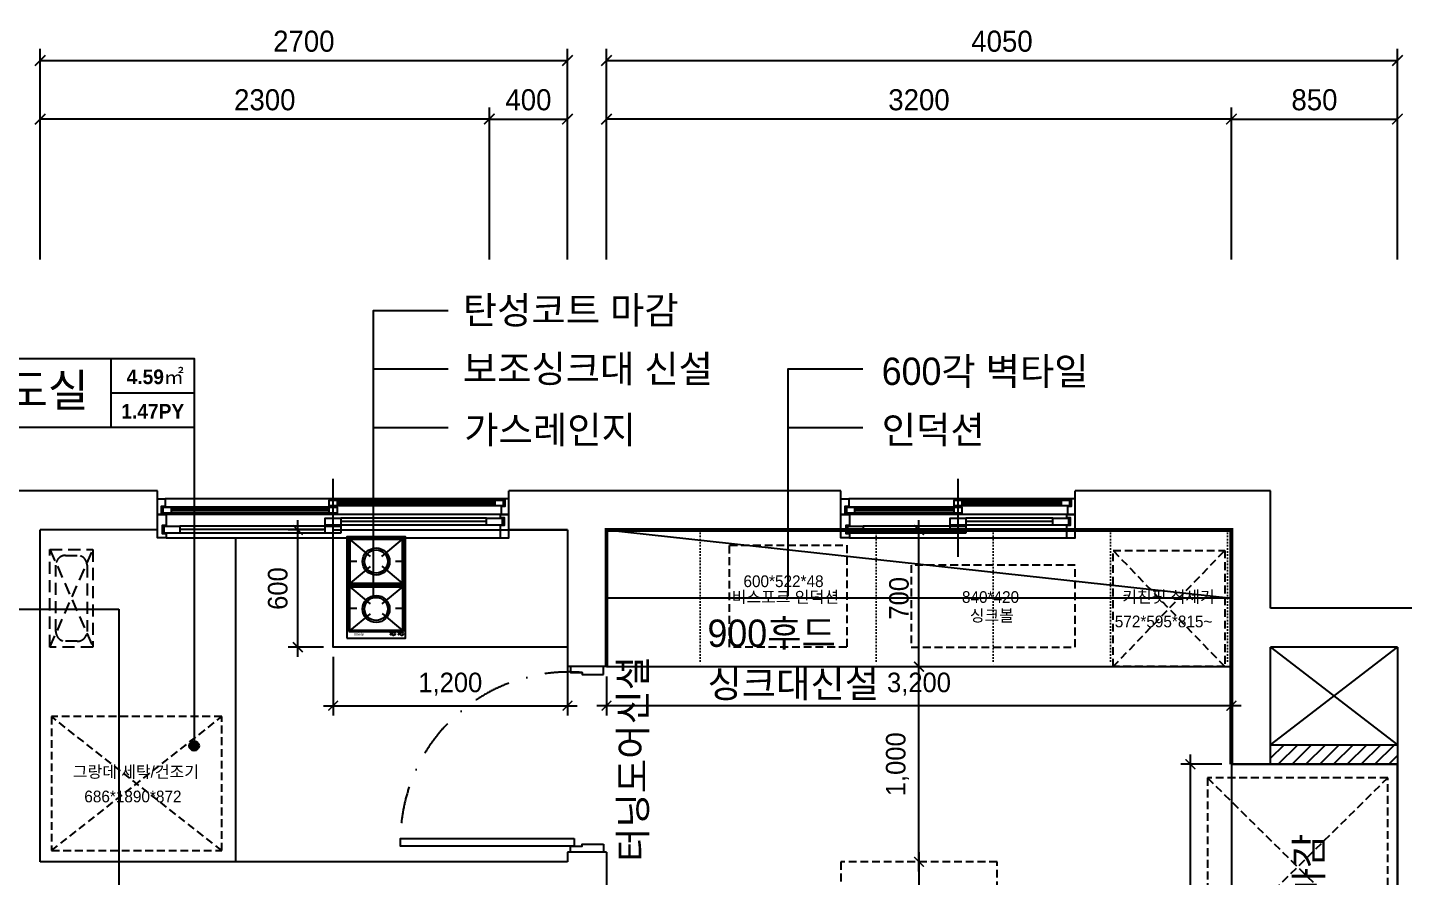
# Model space of a CAD drawing. Extents: x 11416736 to 11582377, y -14295679 to -14163266.
# Drawn here: x 11515639 to 11522685, y -14176276 to -14171927 of the extents above; entities that cross this region are included whole.
import ezdxf
from ezdxf.enums import TextEntityAlignment as Align

# ---------------------------------------------------------------- set-up
doc = ezdxf.new("R2010")
doc.units = 0
doc.header["$LTSCALE"] = 50
doc.header["$MEASUREMENT"] = 0
for name, pattern in [('DASHDOT', [25.4, 12.7, -6.35, 0, -6.35]), ('DH-HID2', [1.2, 0.8, -0.4]), ('DOT', [6.35, 0, -6.35]), ('HID', [2.3, 1.5, -0.8]), ('HIDDEN', [0.375, 0.25, -0.125])]:
    doc.linetypes.add(name, pattern=pattern)
doc.layers.get('0').update_dxf_attribs({"linetype": 'CONTINUOUS'})
doc.layers.get('DEFPOINTS').update_dxf_attribs({"linetype": 'CONTINUOUS'})
for name, color, linetype in [('! 06 중심선', 11, 'CONTINUOUS'), ('! 10 계단', 9, 'CONTINUOUS'), ('! 18 가구 주차 설치물', 252, 'CONTINUOUS'), ('! 32 스크린 75', 155, 'CONTINUOUS'), ('- 02 내력벽', 2, 'CONTINUOUS'), ('- 03 비내력벽', 93, 'CONTINUOUS'), ('0-ELC TEXT', 7, 'CONTINUOUS'), ('03-TEXT', 3, 'CONTINUOUS'), ('07-DIM WAL', 5, 'CONTINUOUS'), ('6', 6, 'CONTINUOUS'), ('CO-FURB-DN', 9, 'CONTINUOUS'), ('DIM', 7, 'CONTINUOUS'), ('E-FUR(FIX)', 6, 'CONTINUOUS'), ('F-DOOR', 4, 'CONTINUOUS'), ('FU-FURM', 251, 'DH-HID2'), ('도면층4', 4, 'CONTINUOUS')]:
    doc.layers.add(name, color=color, linetype=linetype)
doc.styles.add('DH-TEXT', font='')
doc.styles.add('HY 울릉도 L', font='')
doc.styles.add('YOURNAME', font='HY울릉도M.TTF')
doc.styles.add('넥슨고딕', font='NEXONLv1GothicBold.ttf')
doc.styles.add('코레일둥고', font='Korail_Round_Gothic_Medium.ttf')
doc.styles.get('DH-TEXT').set_extended_font_data('HY울릉도L')
doc.styles.get('HY 울릉도 L').set_extended_font_data('HY울릉도L')
doc.dimstyles.new('YOURNAME-60', dxfattribs={"dimscale": 60, "dimtxt": 1.8, "dimasz": 0.9, "dimexe": 1, "dimexo": 3, "dimgap": 0.7, "dimtad": 1, "dimdec": 0, "dimzin": 0, "dimdsep": 46, "dimtxsty": 'YOURNAME', "dimblk": 'ARCHTICK', "dimcen": 0, "dimclrd": 1, "dimclre": 1, "dimclrt": 7, "dimadec": 0, "dimazin": 0, "dimtfac": 1, "dimtdec": 0, "dimtix": 1, "dimtmove": 2, "dimatfit": 3, "dimldrblk": 'ARCHTICK', "dimfxl": 0, "dimtolj": 1, "dimtzin": 0, "dimarcsym": 0})
doc.dimstyles.new('사본 50', dxfattribs={"dimscale": 50, "dimtxt": 2, "dimasz": 1, "dimexe": 1, "dimexo": 1, "dimgap": 1, "dimtad": 1, "dimdec": 0, "dimrnd": 0.05, "dimdsep": 46, "dimlunit": 6, "dimtxsty": 'HY 울릉도 L', "dimblk": 'ARCHTICK', "dimcen": 2.5, "dimdle": 1, "dimclrd": 133, "dimclre": 133, "dimclrt": 30, "dimadec": 0, "dimazin": 0, "dimtfac": 1, "dimtdec": 0, "dimtix": 1, "dimtmove": 2, "dimatfit": 3, "dimldrblk": 'ARCHTICK', "dimfxl": 0, "dimlwd": -1, "dimlwe": -1, "dimarcsym": 0})

# ---------------------------------------------------------------- blocks, each defined once
blk = doc.blocks.new('_ARCHTICK')
at = {"color": 0, "linetype": 'ByBlock', "const_width": 0.15}
blk.add_lwpolyline([(-0.5, -0.5), (0.5, 0.5)], dxfattribs=at)
blk = doc.blocks.new('*D303')
at = {"layer": 'DEFPOINTS', "color": 0, "ltscale": 30}
for p in [(11518404, -14172096.5), (11515704, -14173296.5), (11518404, -14173296.5)]:
    blk.add_point(p, dxfattribs=at)
at = {"layer": 'DIM', "color": 1, "lineweight": -2, "ltscale": 30}
for p, q in [((11515704, -14173116.5), (11515704, -14172036.5)), ((11518404, -14173116.5), (11518404, -14172036.5)), ((11515704, -14172096.5), (11518404, -14172096.5))]:
    blk.add_line(p, q, dxfattribs=at)
at = {"layer": 'DIM', "color": 1, "lineweight": -2, "ltscale": 30, "xscale": 54, "yscale": 54, "zscale": 54, "rotation": 180}
blk.add_blockref('_ARCHTICK', (11515704, -14172096.5), dxfattribs=at)
at = {"layer": 'DIM', "color": 1, "lineweight": -2, "ltscale": 30, "xscale": 54, "yscale": 54, "zscale": 54}
blk.add_blockref('_ARCHTICK', (11518404, -14172096.5), dxfattribs=at)
at = {"layer": 'DIM', "color": 7, "ltscale": 30, "insert": (11517054, -14171998.3), "char_height": 108, "attachment_point": 5, "style": 'YOURNAME'}
blk.add_mtext('\\A1;2700', dxfattribs=at)
blk = doc.blocks.new('*D304')
at = {"layer": 'DEFPOINTS', "color": 0, "ltscale": 30}
for p in [(11518404, -14172396.5), (11518004, -14173296.5), (11518404, -14173296.5)]:
    blk.add_point(p, dxfattribs=at)
at = {"layer": 'DIM', "color": 1, "lineweight": -2, "ltscale": 30}
for p, q in [((11518004, -14173116.5), (11518004, -14172336.5)), ((11518404, -14173116.5), (11518404, -14172336.5)), ((11518004, -14172396.5), (11518404, -14172396.5))]:
    blk.add_line(p, q, dxfattribs=at)
at = {"layer": 'DIM', "color": 1, "lineweight": -2, "ltscale": 30, "xscale": 54, "yscale": 54, "zscale": 54, "rotation": 180}
blk.add_blockref('_ARCHTICK', (11518004, -14172396.5), dxfattribs=at)
at = {"layer": 'DIM', "color": 1, "lineweight": -2, "ltscale": 30, "xscale": 54, "yscale": 54, "zscale": 54}
blk.add_blockref('_ARCHTICK', (11518404, -14172396.5), dxfattribs=at)
at = {"layer": 'DIM', "color": 7, "ltscale": 30, "insert": (11518204, -14172298.3), "char_height": 108, "attachment_point": 5, "style": 'YOURNAME'}
blk.add_mtext('\\A1;400', dxfattribs=at)
blk = doc.blocks.new('*D305')
at = {"layer": 'DEFPOINTS', "color": 0, "ltscale": 30}
for p in [(11515704, -14172396.5), (11515704, -14173296.5), (11518004, -14173296.5)]:
    blk.add_point(p, dxfattribs=at)
at = {"layer": 'DIM', "color": 1, "lineweight": -2, "ltscale": 30}
for p, q in [((11515704, -14173116.5), (11515704, -14172336.5)), ((11518004, -14173116.5), (11518004, -14172336.5)), ((11518004, -14172396.5), (11515704, -14172396.5))]:
    blk.add_line(p, q, dxfattribs=at)
at = {"layer": 'DIM', "color": 1, "lineweight": -2, "ltscale": 30, "xscale": 54, "yscale": 54, "zscale": 54, "rotation": 180}
blk.add_blockref('_ARCHTICK', (11515704, -14172396.5), dxfattribs=at)
at = {"layer": 'DIM', "color": 1, "lineweight": -2, "ltscale": 30, "xscale": 54, "yscale": 54, "zscale": 54}
blk.add_blockref('_ARCHTICK', (11518004, -14172396.5), dxfattribs=at)
at = {"layer": 'DIM', "color": 7, "ltscale": 30, "insert": (11516854, -14172298.3), "char_height": 108, "attachment_point": 5, "style": 'YOURNAME'}
blk.add_mtext('\\A1;2300', dxfattribs=at)
blk = doc.blocks.new('*D286')
at = {"layer": 'DEFPOINTS', "color": 0, "ltscale": 30}
for p in [(11522654, -14172096.5), (11518604, -14173296.5), (11522654, -14173296.5)]:
    blk.add_point(p, dxfattribs=at)
at = {"layer": 'DIM', "color": 1, "lineweight": -2, "ltscale": 30}
for p, q in [((11518604, -14173116.5), (11518604, -14172036.5)), ((11522654, -14173116.5), (11522654, -14172036.5)), ((11518604, -14172096.5), (11522654, -14172096.5))]:
    blk.add_line(p, q, dxfattribs=at)
at = {"layer": 'DIM', "color": 1, "lineweight": -2, "ltscale": 30, "xscale": 54, "yscale": 54, "zscale": 54, "rotation": 180}
blk.add_blockref('_ARCHTICK', (11518604, -14172096.5), dxfattribs=at)
at = {"layer": 'DIM', "color": 1, "lineweight": -2, "ltscale": 30, "xscale": 54, "yscale": 54, "zscale": 54}
blk.add_blockref('_ARCHTICK', (11522654, -14172096.5), dxfattribs=at)
at = {"layer": 'DIM', "color": 7, "ltscale": 30, "insert": (11520629, -14171998.3), "char_height": 108, "attachment_point": 5, "style": 'YOURNAME'}
blk.add_mtext('\\A1;4050', dxfattribs=at)
blk = doc.blocks.new('*D287')
at = {"layer": 'DEFPOINTS', "color": 0, "ltscale": 30}
for p in [(11522654, -14172396.5), (11521804, -14173296.5), (11522654, -14173296.5)]:
    blk.add_point(p, dxfattribs=at)
at = {"layer": 'DIM', "color": 1, "lineweight": -2, "ltscale": 30}
for p, q in [((11521804, -14173116.5), (11521804, -14172336.5)), ((11522654, -14173116.5), (11522654, -14172336.5)), ((11521804, -14172396.5), (11522654, -14172396.5))]:
    blk.add_line(p, q, dxfattribs=at)
at = {"layer": 'DIM', "color": 1, "lineweight": -2, "ltscale": 30, "xscale": 54, "yscale": 54, "zscale": 54, "rotation": 180}
blk.add_blockref('_ARCHTICK', (11521804, -14172396.5), dxfattribs=at)
at = {"layer": 'DIM', "color": 1, "lineweight": -2, "ltscale": 30, "xscale": 54, "yscale": 54, "zscale": 54}
blk.add_blockref('_ARCHTICK', (11522654, -14172396.5), dxfattribs=at)
at = {"layer": 'DIM', "color": 7, "ltscale": 30, "insert": (11522229, -14172298.2), "char_height": 108, "attachment_point": 5, "style": 'YOURNAME'}
blk.add_mtext('\\A1;850', dxfattribs=at)
blk = doc.blocks.new('*D288')
at = {"layer": 'DEFPOINTS', "color": 0, "ltscale": 30}
for p in [(11518604, -14172396.5), (11518604, -14173296.5), (11521804, -14173296.5)]:
    blk.add_point(p, dxfattribs=at)
at = {"layer": 'DIM', "color": 1, "lineweight": -2, "ltscale": 30}
for p, q in [((11518604, -14173116.5), (11518604, -14172336.5)), ((11521804, -14173116.5), (11521804, -14172336.5)), ((11521804, -14172396.5), (11518604, -14172396.5))]:
    blk.add_line(p, q, dxfattribs=at)
at = {"layer": 'DIM', "color": 1, "lineweight": -2, "ltscale": 30, "xscale": 54, "yscale": 54, "zscale": 54, "rotation": 180}
blk.add_blockref('_ARCHTICK', (11518604, -14172396.5), dxfattribs=at)
at = {"layer": 'DIM', "color": 1, "lineweight": -2, "ltscale": 30, "xscale": 54, "yscale": 54, "zscale": 54}
blk.add_blockref('_ARCHTICK', (11521804, -14172396.5), dxfattribs=at)
at = {"layer": 'DIM', "color": 7, "ltscale": 30, "insert": (11520204, -14172298.3), "char_height": 108, "attachment_point": 5, "style": 'YOURNAME'}
blk.add_mtext('\\A1;3200', dxfattribs=at)
blk = doc.blocks.new('F-512')
at = {"layer": 'FU-FURM'}
for p, q in [((502.1, 1056.6), (419.2, 1056.7)), ((482.9, 1029.6), (426.4, 1029.7)), ((1292.1, 1055.9), (1209.2, 1056)), ((1272.9, 1029), (1216.4, 1029)), ((196.3, 844.4), (184.7, 482.4)), ((223, 837.4), (211.7, 482.3)), ((243.5, 775.1), (242.3, 770.9)), ((245.1, 779.8), (243.5, 775.1)), ((246.9, 784.9), (245.1, 779.8)), ((248.9, 790.4), (246.9, 784.9)), ((251.1, 796), (248.9, 790.4)), ((253.4, 801.6), (251.1, 796)), ((255.8, 807), (253.4, 801.6)), ((258.1, 812), (255.8, 807)), ((260.4, 816.5), (258.1, 812)), ((649.7, 816), (652, 811.5)), ((652, 811.5), (654.4, 806.5)), ((654.4, 806.5), (656.7, 801.1)), ((656.7, 801.1), (659, 795.5)), ((659, 795.5), (661.2, 789.9)), ((661.2, 789.9), (663.2, 784.4)), ((663.2, 784.4), (665, 779.2)), ((665, 779.2), (666.6, 774.5)), ((697.7, 481.7), (687.1, 839.3)), ((724.7, 481.7), (714.3, 832.5)), ((986.3, 843.7), (974.7, 481.7)), ((1013, 836.7), (1001.7, 481.6)), ((1035.1, 779.1), (1033.5, 774.4)), ((1036.9, 784.2), (1035.1, 779.1)), ((1038.9, 789.7), (1036.9, 784.2)), ((1041.1, 795.3), (1038.9, 789.7)), ((1043.4, 800.9), (1041.1, 795.3)), ((1045.8, 806.3), (1043.4, 800.9)), ((1048.1, 811.3), (1045.8, 806.3)), ((1050.4, 815.8), (1048.1, 811.3)), ((1439.7, 815.3), (1442, 810.8)), ((1442, 810.8), (1444.4, 805.8)), ((1444.4, 805.8), (1446.7, 800.4)), ((1446.7, 800.4), (1449, 794.8)), ((1449, 794.8), (1451.2, 789.2)), ((1451.2, 789.2), (1453.2, 783.7)), ((1453.2, 783.7), (1455, 778.6)), ((1455, 778.6), (1456.6, 773.9)), ((1487.7, 481), (1477.1, 838.6)), ((1514.7, 481), (1504.3, 831.8)), ((238, 729.4), (230.9, 518.2)), ((238.4, 733.1), (238, 729.4)), ((238.8, 753.2), (238.4, 733.1)), ((239.2, 756.6), (238.8, 753.2)), ((239.8, 759.9), (239.2, 756.6)), ((240.4, 763.4), (239.8, 759.9)), ((241.2, 767), (240.4, 763.4)), ((242.3, 770.9), (241.2, 767)), ((666.6, 774.5), (667.8, 770.4)), ((667.8, 770.4), (668.8, 766.5)), ((668.8, 766.5), (669.6, 762.9)), ((669.6, 762.9), (670.3, 759.4)), ((670.3, 759.4), (670.8, 756.1)), ((670.8, 756.1), (671.2, 736)), ((671.2, 736), (671.6, 732.5)), ((671.6, 732.5), (672, 728.9)), ((678.6, 517.7), (672, 728.9)), ((1028, 728.7), (1020.9, 517.6)), ((1028.4, 732.4), (1028, 728.7)), ((1028.8, 752.5), (1028.4, 732.4)), ((1029.2, 755.9), (1028.8, 752.5)), ((1029.8, 759.3), (1029.2, 755.9)), ((1030.4, 762.7), (1029.8, 759.3)), ((1031.2, 766.3), (1030.4, 762.7)), ((1032.3, 770.2), (1031.2, 766.3)), ((1033.5, 774.4), (1032.3, 770.2)), ((1456.6, 773.9), (1457.8, 769.7)), ((1457.8, 769.7), (1458.8, 765.8)), ((1458.8, 765.8), (1459.6, 762.2)), ((1459.6, 762.2), (1460.3, 758.7)), ((1460.3, 758.7), (1460.8, 755.4)), ((1460.8, 755.4), (1461.2, 735.3)), ((1461.2, 735.3), (1461.6, 731.9)), ((1461.6, 731.9), (1462, 728.2)), ((1468.6, 517), (1462, 728.2)), ((229.7, 518.3), (211.7, 482.3)), ((679.7, 517.7), (697.7, 481.7)), ((1019.7, 517.6), (1001.7, 481.6)), ((1469.7, 517), (1487.7, 481)), ((1700, 450), (0, 450)), ((0, 450), (0, -350)), ((184.7, 482.4), (211.7, 482.3)), ((697.7, 481.7), (724.7, 481.7)), ((974.7, 481.7), (1001.7, 481.6)), ((1487.7, 481), (1514.7, 481)), ((1700, -350), (1700, 450)), ((0, -350), (1700, -350)), ((184.7, -382.4), (211.7, -382.3)), ((196.3, -744.4), (184.7, -382.4)), ((229.7, -418.3), (211.7, -382.3)), ((223, -737.4), (211.7, -382.3)), ((238, -629.4), (230.9, -418.2)), ((678.6, -417.7), (672, -628.9)), ((679.7, -417.7), (697.7, -381.7)), ((697.7, -381.7), (687.1, -739.3)), ((697.7, -381.7), (724.7, -381.7)), ((724.7, -381.7), (714.3, -732.5)), ((974.7, -381.7), (1001.7, -381.6)), ((986.3, -743.7), (974.7, -381.7)), ((1019.7, -417.6), (1001.7, -381.6)), ((1013, -736.7), (1001.7, -381.6)), ((1028, -628.7), (1020.9, -417.6)), ((1468.6, -417), (1462, -628.2)), ((1469.7, -417), (1487.7, -381)), ((1487.7, -381), (1477.1, -738.6)), ((1487.7, -381), (1514.7, -381)), ((1514.7, -381), (1504.3, -731.8)), ((238.4, -633.1), (238, -629.4)), ((238.8, -653.2), (238.4, -633.1)), ((671.2, -636), (671.6, -632.5)), ((671.6, -632.5), (672, -628.9)), ((1028.4, -632.4), (1028, -628.7)), ((1028.8, -652.5), (1028.4, -632.4)), ((1461.2, -635.3), (1461.6, -631.9)), ((1461.6, -631.9), (1462, -628.2)), ((239.2, -656.6), (238.8, -653.2)), ((239.8, -659.9), (239.2, -656.6)), ((240.4, -663.4), (239.8, -659.9)), ((241.2, -667), (240.4, -663.4)), ((242.3, -670.9), (241.2, -667)), ((243.5, -675.1), (242.3, -670.9)), ((245.1, -679.8), (243.5, -675.1)), ((246.9, -684.9), (245.1, -679.8)), ((248.9, -690.4), (246.9, -684.9)), ((251.1, -696), (248.9, -690.4)), ((253.4, -701.6), (251.1, -696)), ((255.8, -707), (253.4, -701.6)), ((654.4, -706.5), (656.7, -701.1)), ((656.7, -701.1), (659, -695.5)), ((659, -695.5), (661.2, -689.9)), ((661.2, -689.9), (663.2, -684.4)), ((663.2, -684.4), (665, -679.2)), ((665, -679.2), (666.6, -674.5)), ((666.6, -674.5), (667.8, -670.4)), ((667.8, -670.4), (668.8, -666.5)), ((668.8, -666.5), (669.6, -662.9)), ((669.6, -662.9), (670.3, -659.4)), ((670.3, -659.4), (670.8, -656.1)), ((670.8, -656.1), (671.2, -636)), ((1029.2, -655.9), (1028.8, -652.5)), ((1029.8, -659.3), (1029.2, -655.9)), ((1030.4, -662.7), (1029.8, -659.3)), ((1031.2, -666.3), (1030.4, -662.7)), ((1032.3, -670.2), (1031.2, -666.3)), ((1033.5, -674.4), (1032.3, -670.2)), ((1035.1, -679.1), (1033.5, -674.4)), ((1036.9, -684.2), (1035.1, -679.1)), ((1038.9, -689.7), (1036.9, -684.2)), ((1041.1, -695.3), (1038.9, -689.7)), ((1043.4, -700.9), (1041.1, -695.3)), ((1045.8, -706.3), (1043.4, -700.9)), ((1444.4, -705.8), (1446.7, -700.4)), ((1446.7, -700.4), (1449, -694.8)), ((1449, -694.8), (1451.2, -689.2)), ((1451.2, -689.2), (1453.2, -683.7)), ((1453.2, -683.7), (1455, -678.6)), ((1455, -678.6), (1456.6, -673.9)), ((1456.6, -673.9), (1457.8, -669.7)), ((1457.8, -669.7), (1458.8, -665.8)), ((1458.8, -665.8), (1459.6, -662.2)), ((1459.6, -662.2), (1460.3, -658.7)), ((1460.3, -658.7), (1460.8, -655.4)), ((1460.8, -655.4), (1461.2, -635.3)), ((258.1, -712), (255.8, -707)), ((260.4, -716.5), (258.1, -712)), ((649.7, -716), (652, -711.5)), ((652, -711.5), (654.4, -706.5)), ((1048.1, -711.3), (1045.8, -706.3)), ((1050.4, -715.8), (1048.1, -711.3)), ((1439.7, -715.3), (1442, -710.8)), ((1442, -710.8), (1444.4, -705.8)), ((502.1, -956.6), (419.2, -956.7)), ((482.9, -929.6), (426.4, -929.7)), ((1292.1, -955.9), (1209.2, -956)), ((1272.9, -929), (1216.4, -929))]:
    blk.add_line(p, q, dxfattribs=at)
for centre, radius, start, end in [((422.7, 829.5), 227.2, 90.767, 178.64329), ((429.4, 821.7), 206.6, 90.767, 178.64347), ((480.8, 821.6), 206.6, 1.215, 89.0908), ((487.5, 829.4), 227.2, 1.215, 89.0908), ((1212.7, 828.8), 227.2, 90.767, 178.64329), ((1219.4, 821), 206.6, 90.767, 178.64347), ((1270.8, 821), 206.6, 1.215, 89.0908), ((1277.5, 828.7), 227.2, 1.215, 89.0908), ((454.9, 689.3), 232.4, 33.053, 146.805), ((1244.9, 688.6), 232.4, 33.053, 146.805), ((454.9, 689.3), 232.4, 158.2072, 158.33), ((454.9, 689.3), 232.4, 21.528, 21.651), ((1244.9, 688.6), 232.4, 158.2072, 158.33), ((1244.9, 688.6), 232.4, 21.528, 21.651), ((456.5, 1915.2), 1415.3, 260.781, 279.077), ((1246.5, 1914.6), 1415.3, 260.781, 279.077), ((456.5, -1815.2), 1415.3, 80.923, 99.219), ((1246.5, -1814.6), 1415.3, 80.923, 99.219), ((454.9, -589.3), 232.4, 201.67, 201.7928), ((454.9, -589.3), 232.4, 338.349, 338.472), ((1244.9, -588.6), 232.4, 201.67, 201.7928), ((1244.9, -588.6), 232.4, 338.349, 338.472), ((422.7, -729.5), 227.2, 181.35671, 269.233), ((429.4, -721.7), 206.6, 181.35653, 269.233), ((454.9, -589.3), 232.4, 213.195, 326.947), ((480.8, -721.6), 206.6, 270.9092, 358.785), ((487.5, -729.4), 227.2, 270.9092, 358.785), ((1212.7, -728.8), 227.2, 181.35671, 269.233), ((1219.4, -721), 206.6, 181.35653, 269.233), ((1244.9, -588.6), 232.4, 213.195, 326.947), ((1270.8, -721), 206.6, 270.9092, 358.785), ((1277.5, -728.7), 227.2, 270.9092, 358.785)]:
    blk.add_arc(centre, radius, start, end, dxfattribs=at)
blk = doc.blocks.new('*D274')
at = {"layer": '07-DIM WAL', "color": 133, "ltscale": 30}
for p, q in [((11520204, -14176251.5), (11520204, -14175151.5)), ((11520254, -14175201.5), (11520254, -14175201.5)), ((11520254, -14176201.5), (11520254, -14176201.5))]:
    blk.add_line(p, q, dxfattribs=at)
at = {"layer": 'DEFPOINTS', "color": 0, "ltscale": 30}
for p in [(11520204, -14175201.5), (11520204, -14175201.5), (11520204, -14176201.5)]:
    blk.add_point(p, dxfattribs=at)
at = {"layer": '07-DIM WAL', "color": 133, "ltscale": 30, "xscale": 50, "yscale": 50, "zscale": 50}
for p, rotation in [((11520204, -14175201.5), 90), ((11520204, -14176201.5), 270)]:
    blk.add_blockref('_ARCHTICK', p, dxfattribs=dict(at, rotation=rotation))
at = {"layer": '07-DIM WAL', "color": 30, "ltscale": 30, "insert": (11520094.1, -14175701.5), "char_height": 100, "attachment_point": 5, "rotation": 90, "style": 'HY 울릉도 L'}
blk.add_mtext('1,000', dxfattribs=at)
blk = doc.blocks.new('*D275')
at = {"layer": '07-DIM WAL', "color": 133, "ltscale": 30}
for p, q in [((11520204, -14175251.5), (11520204, -14174451.5)), ((11520254, -14174501.5), (11520254, -14174501.5)), ((11520254, -14175201.5), (11520254, -14175201.5))]:
    blk.add_line(p, q, dxfattribs=at)
at = {"layer": 'DEFPOINTS', "color": 0, "ltscale": 30}
for p in [(11520204, -14174501.5), (11520204, -14174501.5), (11520204, -14175201.5)]:
    blk.add_point(p, dxfattribs=at)
at = {"layer": '07-DIM WAL', "color": 133, "ltscale": 30, "xscale": 50, "yscale": 50, "zscale": 50}
for p, rotation in [((11520204, -14174501.5), 90), ((11520204, -14175201.5), 270)]:
    blk.add_blockref('_ARCHTICK', p, dxfattribs=dict(at, rotation=rotation))
at = {"layer": '07-DIM WAL', "color": 30, "ltscale": 30, "insert": (11520101.9, -14174851.5), "char_height": 100, "attachment_point": 5, "rotation": 90, "style": 'HY 울릉도 L'}
blk.add_mtext('700', dxfattribs=at)
blk = doc.blocks.new('*D276')
at = {"layer": '07-DIM WAL', "color": 133, "ltscale": 30}
for p, q in [((11520204, -14176151.5), (11520204, -14177951.5)), ((11520254, -14176201.5), (11520254, -14176201.5)), ((11520254, -14177901.5), (11520254, -14177901.5))]:
    blk.add_line(p, q, dxfattribs=at)
at = {"layer": 'DEFPOINTS', "color": 0, "ltscale": 30}
for p in [(11520204, -14176201.5), (11520204, -14177901.5), (11520204, -14177901.5)]:
    blk.add_point(p, dxfattribs=at)
at = {"layer": '07-DIM WAL', "color": 133, "ltscale": 30, "xscale": 50, "yscale": 50, "zscale": 50}
for p, rotation in [((11520204, -14176201.5), 90), ((11520204, -14177901.5), 270)]:
    blk.add_blockref('_ARCHTICK', p, dxfattribs=dict(at, rotation=rotation))
at = {"layer": '07-DIM WAL', "color": 30, "ltscale": 30, "insert": (11520094.1, -14177051.5), "char_height": 100, "attachment_point": 5, "rotation": 90, "style": 'HY 울릉도 L'}
blk.add_mtext('1,700', dxfattribs=at)
blk = doc.blocks.new('*D283')
at = {"layer": '07-DIM WAL', "color": 133, "ltscale": 30}
for p, q in [((11521594.3, -14177801.5), (11521594.3, -14175651.5)), ((11521754, -14175701.5), (11521544.3, -14175701.5)), ((11521754, -14177751.5), (11521544.3, -14177751.5))]:
    blk.add_line(p, q, dxfattribs=at)
at = {"layer": 'DEFPOINTS', "color": 0, "ltscale": 30}
for p in [(11521594.3, -14175701.5), (11521804, -14175701.5), (11521804, -14177751.5)]:
    blk.add_point(p, dxfattribs=at)
at = {"layer": '07-DIM WAL', "color": 133, "ltscale": 30, "xscale": 50, "yscale": 50, "zscale": 50}
for p, rotation in [((11521594.3, -14175701.5), 90), ((11521594.3, -14177751.5), 270)]:
    blk.add_blockref('_ARCHTICK', p, dxfattribs=dict(at, rotation=rotation))
at = {"layer": '07-DIM WAL', "color": 30, "ltscale": 30, "insert": (11521484.4, -14176726.5), "char_height": 100, "attachment_point": 5, "rotation": 90, "style": 'HY 울릉도 L'}
blk.add_mtext('2,050', dxfattribs=at)
blk = doc.blocks.new('*D284')
at = {"layer": '07-DIM WAL', "color": 133, "ltscale": 30}
for p, q in [((11518604, -14175251.5), (11518604, -14175451.5)), ((11521804, -14175251.5), (11521804, -14175451.5)), ((11521854, -14175401.5), (11518554, -14175401.5))]:
    blk.add_line(p, q, dxfattribs=at)
at = {"layer": 'DEFPOINTS', "color": 0, "ltscale": 30}
for p in [(11518604, -14175201.5), (11521804, -14175201.5), (11518604, -14175401.5)]:
    blk.add_point(p, dxfattribs=at)
at = {"layer": '07-DIM WAL', "color": 133, "ltscale": 30, "xscale": 50, "yscale": 50, "zscale": 50, "rotation": 180}
blk.add_blockref('_ARCHTICK', (11518604, -14175401.5), dxfattribs=at)
at = {"layer": '07-DIM WAL', "color": 133, "ltscale": 30, "xscale": 50, "yscale": 50, "zscale": 50}
blk.add_blockref('_ARCHTICK', (11521804, -14175401.5), dxfattribs=at)
at = {"layer": '07-DIM WAL', "color": 30, "ltscale": 30, "insert": (11520204, -14175291.5), "char_height": 100, "attachment_point": 5, "style": 'HY 울릉도 L'}
blk.add_mtext('3,200', dxfattribs=at)
blk = doc.blocks.new('FFLOOR')
at = {"layer": '- 03 비내력벽', "ltscale": 30}
h = blk.add_hatch(dxfattribs=at)
h.set_pattern_fill('_USER', color=3, scale=50, angle=45, pattern_type=0)
h.set_pattern_definition([(45, (0, 0), (-35.35533906, 35.35533906), [])])
h.paths.add_polyline_path([(11457407.6, -14176651.5), (11456607.6, -14176651.5), (11456607.6, -14176351.5), (11456507.6, -14176351.5), (11456507.6, -14176751.5), (11457407.6, -14176751.5)])
h.paths.add_polyline_path([(11462057.6, -14175601.5), (11461407.6, -14175601.5), (11461407.6, -14175701.5), (11462057.6, -14175701.5)])
at = {"layer": '! 06 중심선'}
for p, q in [((11461407.6, -14175601.5), (11462057.6, -14175101.5)), ((11461407.6, -14175101.5), (11462057.6, -14175601.5))]:
    blk.add_line(p, q, dxfattribs=at)
at = {"layer": '! 10 계단', "ltscale": 30}
blk.add_line((11456107.6, -14174541.5), (11456107.6, -14176201.5), dxfattribs=at)
at = {"layer": '! 18 가구 주차 설치물', "linetype": 'HIDDEN', "ltscale": 5}
for p, q in [((11455157.6, -14175101.5), (11455157.6, -14174601.5)), ((11455157.6, -14174601.5), (11455377.6, -14174601.5)), ((11455157.6, -14175101.5), (11455377.6, -14174601.5)), ((11455377.6, -14174601.5), (11455377.6, -14175101.5)), ((11455187.6, -14175021.5), (11455187.6, -14174681.5)), ((11455237.6, -14174631.5), (11455297.6, -14174631.5)), ((11455347.6, -14174681.5), (11455347.6, -14175021.5)), ((11455377.6, -14175101.5), (11455157.6, -14175101.5)), ((11455297.6, -14175071.5), (11455237.6, -14175071.5))]:
    blk.add_line(p, q, dxfattribs=at)
blk.add_lwpolyline([(11455157.6, -14174601.5), (11455377.6, -14175101.5)], dxfattribs=at)
for centre, start, end in [((11455237.6, -14174681.5), 90, 180), ((11455297.6, -14174681.5), 0, 90), ((11455237.6, -14175021.5), 180, 270), ((11455297.6, -14175021.5), 270, 0)]:
    blk.add_arc(centre, 50, start, end, dxfattribs=at)
at = {"layer": '! 32 스크린 75'}
for p, q in [((11456607.6, -14174639), (11456607.6, -14174239)), ((11459807.6, -14174639), (11459807.6, -14174239)), ((11457487.6, -14174341.5), (11455747.6, -14174341.5)), ((11457437.6, -14174348.5), (11456587.6, -14174348.5)), ((11460387.6, -14174341.5), (11459247.6, -14174341.5)), ((11460337.6, -14174348.5), (11459787.6, -14174348.5)), ((11456587.6, -14174384.5), (11455737.6, -14174384.5)), ((11456587.6, -14174395.5), (11455777.6, -14174395.5)), ((11456587.6, -14174403.5), (11455777.6, -14174403.5)), ((11456587.6, -14174414.5), (11455777.6, -14174414.5)), ((11457437.6, -14174359.5), (11456627.6, -14174359.5)), ((11457437.6, -14174367.5), (11456627.6, -14174367.5)), ((11457437.6, -14174378.5), (11456627.6, -14174378.5)), ((11459787.6, -14174384.5), (11459237.6, -14174384.5)), ((11459787.6, -14174395.5), (11459277.6, -14174395.5)), ((11459787.6, -14174403.5), (11459277.6, -14174403.5)), ((11459787.6, -14174414.5), (11459277.6, -14174414.5)), ((11460337.6, -14174359.5), (11459827.6, -14174359.5)), ((11460337.6, -14174367.5), (11459827.6, -14174367.5)), ((11460337.6, -14174378.5), (11459827.6, -14174378.5)), ((11457462.6, -14174421.5), (11455752.6, -14174421.5)), ((11456567.6, -14174482), (11455822.6, -14174482)), ((11457392.6, -14174441), (11456647.6, -14174441)), ((11457392.6, -14174458), (11456647.6, -14174458)), ((11457392.6, -14174476), (11456647.6, -14174476)), ((11460362.6, -14174421.5), (11459252.6, -14174421.5)), ((11459767.6, -14174482), (11459322.6, -14174482)), ((11460292.6, -14174441), (11459847.6, -14174441)), ((11460292.6, -14174458), (11459847.6, -14174458)), ((11460292.6, -14174476), (11459847.6, -14174476)), ((11455752.6, -14174541.5), (11457462.6, -14174541.5)), ((11456567.6, -14174499), (11455822.6, -14174499)), ((11456567.6, -14174517), (11455822.6, -14174517)), ((11459252.6, -14174541.5), (11460362.6, -14174541.5)), ((11459767.6, -14174499), (11459322.6, -14174499)), ((11459767.6, -14174517), (11459322.6, -14174517))]:
    blk.add_line(p, q, dxfattribs=at)
for points in [[(11455707.6, -14174366.5), (11455707.6, -14174341.5), (11455747.6, -14174341.5), (11455747.6, -14174381.5), (11455727.6, -14174381.5), (11455727.6, -14174421.5), (11455707.6, -14174421.5), (11455707.6, -14174396.5)], [(11457507.6, -14174366.5), (11457507.6, -14174341.5), (11457487.6, -14174341.5), (11457487.6, -14174381.5), (11457467.6, -14174381.5), (11457467.6, -14174421.5), (11457507.6, -14174421.5), (11457507.6, -14174396.5)], [(11459207.6, -14174366.5), (11459207.6, -14174341.5), (11459247.6, -14174341.5), (11459247.6, -14174381.5), (11459227.6, -14174381.5), (11459227.6, -14174421.5), (11459207.6, -14174421.5), (11459207.6, -14174396.5)], [(11460407.6, -14174366.5), (11460407.6, -14174341.5), (11460387.6, -14174341.5), (11460387.6, -14174381.5), (11460367.6, -14174381.5), (11460367.6, -14174421.5), (11460407.6, -14174421.5), (11460407.6, -14174396.5)]]:
    blk.add_lwpolyline(points, dxfattribs=at)
for points in [[(11456627.6, -14174378.5), (11456587.6, -14174378.5), (11456587.6, -14174348.5), (11456627.6, -14174348.5)], [(11457477.6, -14174378.5), (11457437.6, -14174378.5), (11457437.6, -14174348.5), (11457477.6, -14174348.5)], [(11459827.6, -14174378.5), (11459787.6, -14174378.5), (11459787.6, -14174348.5), (11459827.6, -14174348.5)], [(11460377.6, -14174378.5), (11460337.6, -14174378.5), (11460337.6, -14174348.5), (11460377.6, -14174348.5)], [(11455777.6, -14174414.5), (11455737.6, -14174414.5), (11455737.6, -14174384.5), (11455777.6, -14174384.5)], [(11456627.6, -14174414.5), (11456587.6, -14174414.5), (11456587.6, -14174384.5), (11456627.6, -14174384.5)], [(11459277.6, -14174414.5), (11459237.6, -14174414.5), (11459237.6, -14174384.5), (11459277.6, -14174384.5)], [(11459827.6, -14174414.5), (11459787.6, -14174414.5), (11459787.6, -14174384.5), (11459827.6, -14174384.5)], [(11455707.6, -14174421.5), (11455752.6, -14174421.5), (11455752.6, -14174479), (11455732.6, -14174479), (11455732.6, -14174520), (11455752.6, -14174520), (11455752.6, -14174541.5), (11455707.6, -14174541.5)], [(11455822.6, -14174517), (11455742.6, -14174517), (11455742.6, -14174482), (11455822.6, -14174482)], [(11456647.6, -14174476), (11456567.6, -14174476), (11456567.6, -14174441), (11456647.6, -14174441)], [(11456647.6, -14174517), (11456567.6, -14174517), (11456567.6, -14174482), (11456647.6, -14174482)], [(11457472.6, -14174476), (11457392.6, -14174476), (11457392.6, -14174441), (11457472.6, -14174441)], [(11457507.6, -14174421.5), (11457462.6, -14174421.5), (11457462.6, -14174438), (11457482.6, -14174438), (11457482.6, -14174479), (11457462.6, -14174479), (11457462.6, -14174541.5), (11457507.6, -14174541.5)], [(11459207.6, -14174421.5), (11459252.6, -14174421.5), (11459252.6, -14174479), (11459232.6, -14174479), (11459232.6, -14174520), (11459252.6, -14174520), (11459252.6, -14174541.5), (11459207.6, -14174541.5)], [(11459322.6, -14174517), (11459242.6, -14174517), (11459242.6, -14174482), (11459322.6, -14174482)], [(11459847.6, -14174476), (11459767.6, -14174476), (11459767.6, -14174441), (11459847.6, -14174441)], [(11459847.6, -14174517), (11459767.6, -14174517), (11459767.6, -14174482), (11459847.6, -14174482)], [(11460372.6, -14174476), (11460292.6, -14174476), (11460292.6, -14174441), (11460372.6, -14174441)], [(11460407.6, -14174421.5), (11460362.6, -14174421.5), (11460362.6, -14174438), (11460382.6, -14174438), (11460382.6, -14174479), (11460362.6, -14174479), (11460362.6, -14174541.5), (11460407.6, -14174541.5)]]:
    blk.add_lwpolyline(points, close=True, dxfattribs=at)
at = {"layer": '- 02 내력벽', "ltscale": 30}
for p, q in [((11455707.6, -14174301.5), (11454907.6, -14174301.5)), ((11459207.6, -14174301.5), (11457507.6, -14174301.5)), ((11461407.6, -14174301.5), (11460407.6, -14174301.5)), ((11455707.6, -14174501.5), (11455107.6, -14174501.5)), ((11457807.6, -14174501.5), (11457507.6, -14174501.5)), ((11457807.6, -14174501.5), (11457807.6, -14175201.5)), ((11459207.6, -14174501.5), (11458007.6, -14174501.5)), ((11458007.6, -14174501.5), (11458007.6, -14175201.5)), ((11461207.6, -14174501.5), (11460407.6, -14174501.5)), ((11461207.6, -14175701.5), (11461207.6, -14174501.5)), ((11463507.6, -14174901.5), (11461407.6, -14174901.5)), ((11461407.6, -14175701.5), (11461407.6, -14175101.5)), ((11462057.6, -14175101.5), (11462057.6, -14177751.5)), ((11458007.6, -14175201.5), (11457807.6, -14175201.5)), ((11461207.6, -14175701.5), (11461407.6, -14175701.5)), ((11457807.6, -14176151.5), (11457807.6, -14176201.5)), ((11458007.6, -14176151.5), (11457807.6, -14176151.5)), ((11458007.6, -14176151.5), (11458007.6, -14176351.5)), ((11457807.6, -14176201.5), (11455107.6, -14176201.5))]:
    blk.add_line(p, q, dxfattribs=at)
at = {"layer": '- 02 내력벽'}
for p, q in [((11455707.6, -14174501.5), (11455707.6, -14174301.5)), ((11457507.6, -14174501.5), (11457507.6, -14174301.5)), ((11459207.6, -14174501.5), (11459207.6, -14174301.5)), ((11460407.6, -14174501.5), (11460407.6, -14174301.5)), ((11461407.6, -14174901.5), (11461407.6, -14174301.5)), ((11455107.6, -14176201.5), (11455107.6, -14174501.5)), ((11462057.6, -14175101.5), (11461407.6, -14175101.5))]:
    blk.add_line(p, q, dxfattribs=at)
at = {"layer": '- 03 비내력벽', "color": 3, "ltscale": 30}
for p, q in [((11461407.6, -14175601.5), (11462057.6, -14175601.5)), ((11461407.6, -14175701.5), (11462057.6, -14175701.5))]:
    blk.add_line(p, q, dxfattribs=at)
blk = doc.blocks.new('FB-008')
at = {"layer": 'CO-FURB-DN', "color": 251}
for p, q in [((290, 510), (10, 510)), ((290, 510), (10, 510)), ((10, 510), (10, 35)), ((10, 510), (10, 277.5)), ((285, 505), (15, 505)), ((15, 505), (119.9, 418.5)), ((15, 505), (15, 282.5)), ((281.9, 505), (177.6, 418.2)), ((285, 282.5), (285, 505)), ((290, 35), (290, 510)), ((290, 277.5), (290, 510)), ((50.4, 392.8), (15.3, 392.8)), ((119.2, 367.9), (16.6, 282.5)), ((178.5, 368.5), (282.9, 282.5)), ((285, 392.8), (249, 392.8)), ((15, 282.5), (285, 282.5)), ((287.9, 277.5), (8.5, 277.5)), ((287.9, 267.5), (8.5, 267.5)), ((10, 277.5), (290, 277.5)), ((15, 262.5), (285, 262.5)), ((15, 262.5), (120.1, 175.9)), ((15, 40), (15, 262.5)), ((285, 262.5), (179.5, 175.6)), ((285, 262.5), (285, 40)), ((50.4, 152.1), (14.1, 152.1)), ((285, 152.1), (249, 152.1)), ((118.8, 125.5), (15, 40)), ((180.8, 125.9), (285, 40)), ((10, 35), (290, 35)), ((285, 40), (15, 40))]:
    blk.add_line(p, q, dxfattribs=at)
at = {"layer": 'CO-FURB-DN'}
blk.add_lwpolyline([(0, 0), (300, 0), (300, 520), (0, 520)], close=True, dxfattribs=at)
at = {"layer": 'CO-FURB-DN', "color": 251}
for centre, radius in [((149.7, 392.8), 69.3), ((149.7, 392.8), 59.3), ((149.7, 149.9), 69.3), ((149.7, 149.9), 59.3), ((224.7, 27.8), 1.38), ((224.7, 19.1), 1.38), ((239.5, 22.1), 7.55), ((265.6, 27.8), 1.38), ((265.6, 19.1), 1.38), ((281, 22.1), 7.55)]:
    blk.add_circle(centre, radius, dxfattribs=at)
at = {"layer": 'CO-FURB-DN', "color": 251, "style": 'DH-TEXT'}
blk.add_text('Miele', height=15, dxfattribs=at).set_placement((38.3, 12.3))
blk = doc.blocks.new('*D311')
at = {"layer": '07-DIM WAL', "color": 133, "ltscale": 30}
for p, q in [((11517204, -14175151.5), (11517204, -14175451.5)), ((11518404, -14175151.5), (11518404, -14175451.5)), ((11517154, -14175401.5), (11518454, -14175401.5))]:
    blk.add_line(p, q, dxfattribs=at)
at = {"layer": 'DEFPOINTS', "color": 0, "ltscale": 30}
for p in [(11517204, -14175101.5), (11518404, -14175101.5), (11518404, -14175401.5)]:
    blk.add_point(p, dxfattribs=at)
at = {"layer": '07-DIM WAL', "color": 133, "ltscale": 30, "xscale": 50, "yscale": 50, "zscale": 50, "rotation": 180}
blk.add_blockref('_ARCHTICK', (11517204, -14175401.5), dxfattribs=at)
at = {"layer": '07-DIM WAL', "color": 133, "ltscale": 30, "xscale": 50, "yscale": 50, "zscale": 50}
blk.add_blockref('_ARCHTICK', (11518404, -14175401.5), dxfattribs=at)
at = {"layer": '07-DIM WAL', "color": 30, "ltscale": 30, "insert": (11517804, -14175291.6), "char_height": 100, "attachment_point": 5, "style": 'HY 울릉도 L'}
blk.add_mtext('1,200', dxfattribs=at)
blk = doc.blocks.new('*D312')
at = {"layer": '07-DIM WAL', "color": 133, "ltscale": 30}
for p, q in [((11517023, -14175151.5), (11517023, -14174451.5)), ((11517154, -14174501.5), (11516973, -14174501.5)), ((11517154, -14175101.5), (11516973, -14175101.5))]:
    blk.add_line(p, q, dxfattribs=at)
at = {"layer": 'DEFPOINTS', "color": 0, "ltscale": 30}
for p in [(11517023, -14174501.5), (11517204, -14174501.5), (11517204, -14175101.5)]:
    blk.add_point(p, dxfattribs=at)
at = {"layer": '07-DIM WAL', "color": 133, "ltscale": 30, "xscale": 50, "yscale": 50, "zscale": 50}
for p, rotation in [((11517023, -14174501.5), 90), ((11517023, -14175101.5), 270)]:
    blk.add_blockref('_ARCHTICK', p, dxfattribs=dict(at, rotation=rotation))
at = {"layer": '07-DIM WAL', "color": 30, "ltscale": 30, "insert": (11516920.9, -14174801.5), "char_height": 100, "attachment_point": 5, "rotation": 90, "style": 'HY 울릉도 L'}
blk.add_mtext('600', dxfattribs=at)

msp = doc.modelspace()

# ---------------------------------------------------------------- hatches: boundary and pattern name
at = {"layer": '0-ELC TEXT'}
h = msp.add_hatch(color=256, dxfattribs=at)
h.dxf.hatch_style = 1
edge = h.paths.add_edge_path()
edge.add_arc((11516492.3, -14175607.2), 25, -90, 270)
h = msp.add_hatch(color=256, dxfattribs=at)
h.dxf.hatch_style = 1
edge = h.paths.add_edge_path()
edge.add_arc((11516492.3, -14175607.2), 25, -90, 270)

# ---------------------------------------------------------------- linework, layer by layer
for p, q in [((11516067.6, -14173976.3), (11516067.6, -14173622.6)), ((11516067.6, -14173799.4), (11516492.3, -14173799.4)), ((11516492.3, -14173976.3), (11516492.3, -14175607.2)), ((11515358.2, -14174907.8), (11516106, -14174907.8)), ((11516106, -14174907.8), (11516106, -14176606.4))]:
    msp.add_line(p, q, dxfattribs=at)
msp.add_lwpolyline([(11515010.4, -14173622.6), (11516492.3, -14173622.6), (11516492.3, -14173976.3), (11515010.4, -14173976.3)], close=True, dxfattribs=at)
msp.add_circle((11516492.3, -14175607.2), 25, dxfattribs=at)
msp.add_circle((11516492.3, -14175607.2), 25, dxfattribs=at)
at = {"layer": '6', "ltscale": 30}
for points in [[(11518404, -14174501.5), (11518404, -14175101.5), (11517204, -14175101.5), (11517204, -14174501.5), (11518404, -14174501.5)], [(11518604, -14174501.5), (11518604, -14175201.5), (11521804, -14175201.5), (11521804, -14174501.5), (11518604, -14174501.5)], [(11521804, -14174501.5), (11521804, -14174851.5), (11518604, -14174851.5), (11518604, -14174501.5), (11521804, -14174851.5)]]:
    msp.add_lwpolyline(points, dxfattribs=at)
msp.add_lwpolyline([(11521804, -14177751.5), (11522654, -14177751.5), (11522654, -14175701.5), (11521804, -14175701.5)], close=True, dxfattribs=at)
at = {"layer": 'DIM', "ltscale": 30}
for points in [[(11517411.5, -14174240.5), (11517411.5, -14173376.3), (11517793.9, -14173376.3)], [(11517411.5, -14174540.5), (11517411.5, -14173676.3), (11517793.9, -14173676.3)], [(11519534, -14174540.5), (11519534, -14173676.3), (11519916.4, -14173676.3)], [(11517411.5, -14174840.5), (11517411.5, -14173976.3), (11517793.9, -14173976.3)], [(11519534, -14174840.5), (11519534, -14173976.3), (11519916.4, -14173976.3)]]:
    msp.add_lwpolyline(points, dxfattribs=at)
at = {"layer": 'DIM', "color": 10, "linetype": 'HID', "const_width": 20}
msp.add_lwpolyline([(11518604, -14175201.5), (11518604, -14174501.5), (11521804, -14174501.5), (11521804, -14175701.5)], dxfattribs=at)
at = {"layer": 'E-FUR(FIX)', "color": 8, "linetype": 'DOT', "ltscale": 0.05}
for p, q in [((11519084, -14174501.5), (11519084, -14175201.5)), ((11519984, -14174501.5), (11519984, -14175201.5)), ((11520584, -14174501.5), (11520584, -14175201.5)), ((11521184, -14174501.5), (11521184, -14175201.5)), ((11521784, -14174501.5), (11521784, -14175201.5))]:
    msp.add_line(p, q, dxfattribs=at)
at = {"layer": 'F-DOOR'}
for points in [[(11518589.3, -14175241.5), (11518589.3, -14175201.5), (11518418.7, -14175201.5), (11518418.7, -14175231.5), (11518438.7, -14175231.5), (11518478.7, -14175231.5), (11518478.7, -14175241.5)], [(11518438.7, -14176081.5), (11518438.7, -14176121.5), (11517548.7, -14176121.5), (11517548.7, -14176081.5)], [(11518589.3, -14176111.5), (11518589.3, -14176151.5), (11518418.7, -14176151.5), (11518418.7, -14176121.5), (11518438.7, -14176121.5), (11518478.7, -14176121.5), (11518478.7, -14176111.5)]]:
    msp.add_lwpolyline(points, close=True, dxfattribs=at)
at = {"layer": 'F-DOOR', "color": 8, "linetype": 'DASHDOT', "ltscale": 0.3}
msp.add_arc((11518411.3, -14176091.5), 862.6, 85.51749, 180.66421, dxfattribs=at)
at = {"layer": 'FU-FURM'}
for p, q in [((11521198, -14175201.5), (11521770, -14174606.5)), ((11521770, -14175201.5), (11521198, -14174606.5)), ((11516634, -14176143.6), (11515762, -14175457.6)), ((11515762, -14176143.6), (11516634, -14175457.6)), ((11521682, -14176683.5), (11522604, -14175771.5)), ((11521682, -14175771.5), (11522604, -14176683.5))]:
    msp.add_line(p, q, dxfattribs=at)
for points in [[(11519834, -14175101.5), (11519234, -14175101.5), (11519234, -14174579.5), (11519834, -14174579.5)], [(11521770, -14175201.5), (11521198, -14175201.5), (11521198, -14174606.5), (11521770, -14174606.5)], [(11520164, -14175101.5), (11521004, -14175101.5), (11521004, -14174681.5), (11520164, -14174681.5)], [(11516634, -14176143.6), (11516634, -14175457.6), (11515762, -14175457.6), (11515762, -14176143.6)], [(11521682, -14175771.5), (11521682, -14176683.5), (11522604, -14176683.5), (11522604, -14175771.5)]]:
    msp.add_lwpolyline(points, close=True, dxfattribs=at)
at = {"layer": '도면층4', "ltscale": 30}
msp.add_lwpolyline([(11516304, -14174501.5), (11515704, -14174501.5)], dxfattribs=at)

# ---------------------------------------------------------------- block references
at = {"layer": '6'}
msp.add_blockref('FFLOOR', (60596.4, 0), dxfattribs=at)
at = {"layer": 'CO-FURB-DN'}
msp.add_blockref('FB-008', (11517274.3, -14175055.8), dxfattribs=at)
at = {"layer": 'FU-FURM', "rotation": 270}
msp.add_blockref('F-512', (11520154, -14176201.5), dxfattribs=at)

# ---------------------------------------------------------------- texts
at = {"layer": '0-ELC TEXT', "style": '코레일둥고'}
for s, p in [('탄성코트 마감', (11517868.1, -14173445.4)), ('보조싱크대 신설', (11517868.1, -14173745.4)), ('600각 벽타일', (11520013.1, -14173758.5)), ('가스레인지', (11517875.7, -14174058.5)), ('인덕션', (11520013.1, -14174058.5)), ('900후드', (11519120.9, -14175100.2)), ('싱크대신설', (11519120.9, -14175359.5))]:
    msp.add_text(s, height=140, dxfattribs=at).set_placement(p)
for s, p in [('터닝도어신설', (11518808.7, -14176201.1)), ('기존가구 필름마감', (11522269.7, -14177514.2))]:
    msp.add_text(s, height=140, rotation=90, dxfattribs=at).set_placement(p)
at = {"layer": '03-TEXT'}
for s, height, style, p in [('다용도실', 166.67, '코레일둥고', (11515534.6, -14173868.9)), ('4.59㎡', 75, '넥슨고딕', (11516293.2, -14173754.4)), ('1.47PY', 75, '넥슨고딕', (11516280.4, -14173931.2))]:
    msp.add_text(s, height=height, dxfattribs=dict(at, style=style)).set_placement(p, align=Align.CENTER)
at = {"layer": 'FU-FURM', "style": '코레일둥고'}
for s, p in [('600*522*48', (11519305.2, -14174794)), ('비스포크 인덕션', (11519245, -14174874.9)), ('840*420', (11520424.2, -14174874.9)), ('키친핏 식세기', (11521244.6, -14174873.6)), ('싱크볼', (11520464.4, -14174969.8)), ('572*595*815~', (11521206.7, -14175000)), ('그랑데 세탁/건조기', (11515871, -14175770.2)), ('686*1890*872', (11515929.9, -14175896.6))]:
    msp.add_text(s, height=60, dxfattribs=at).set_placement(p)

# ---------------------------------------------------------------- dimensions: what is measured, and where the dimension line sits
at = {"layer": '07-DIM WAL', "ltscale": 30}
for base, p1, p2, picture, middle in [((11517023, -14174501.5), (11517204, -14175101.5), (11517204, -14174501.5), '*D312', (11516920.9, -14174801.5)), ((11520204, -14174501.5), (11520204, -14175201.5), (11520204, -14174501.5), '*D275', (11520101.9, -14174851.5)), ((11520204, -14175201.5), (11520204, -14176201.5), (11520204, -14175201.5), '*D274', (11520094.1, -14175701.5)), ((11521594.3, -14175701.5), (11521804, -14177751.5), (11521804, -14175701.5), '*D283', (11521484.4, -14176726.5)), ((11520204, -14177901.5), (11520204, -14176201.5), (11520204, -14177901.5), '*D276', (11520094.1, -14177051.5))]:
    dim = msp.add_linear_dim(base=base, p1=p1, p2=p2, angle=90, dimstyle='사본 50', dxfattribs=at)
    dim.commit()
    dim.dimension.update_dxf_attribs({"geometry": picture, "text_midpoint": middle})
for base, p1, p2, picture, middle in [((11518404, -14175401.5), (11517204, -14175101.5), (11518404, -14175101.5), '*D311', (11517804, -14175291.6)), ((11518604, -14175401.5), (11521804, -14175201.5), (11518604, -14175201.5), '*D284', (11520204, -14175291.5))]:
    dim = msp.add_linear_dim(base=base, p1=p1, p2=p2, dimstyle='사본 50', dxfattribs=at)
    dim.commit()
    dim.dimension.update_dxf_attribs({"geometry": picture, "text_midpoint": middle})
at = {"layer": 'DIM', "ltscale": 30}
for base, p1, p2, picture, middle in [((11518404, -14172096.5), (11515704, -14173296.5), (11518404, -14173296.5), '*D303', (11517054, -14171998.3)), ((11522654, -14172096.5), (11518604, -14173296.5), (11522654, -14173296.5), '*D286', (11520629, -14171998.3)), ((11515704, -14172396.5), (11518004, -14173296.5), (11515704, -14173296.5), '*D305', (11516854, -14172298.3)), ((11518404, -14172396.5), (11518004, -14173296.5), (11518404, -14173296.5), '*D304', (11518204, -14172298.3)), ((11518604, -14172396.5), (11521804, -14173296.5), (11518604, -14173296.5), '*D288', (11520204, -14172298.3)), ((11522654, -14172396.5), (11521804, -14173296.5), (11522654, -14173296.5), '*D287', (11522229, -14172298.2))]:
    dim = msp.add_linear_dim(base=base, p1=p1, p2=p2, dimstyle='YOURNAME-60', dxfattribs=at)
    dim.commit()
    dim.dimension.update_dxf_attribs({"geometry": picture, "text_midpoint": middle})

doc.saveas('drawing.dxf')
